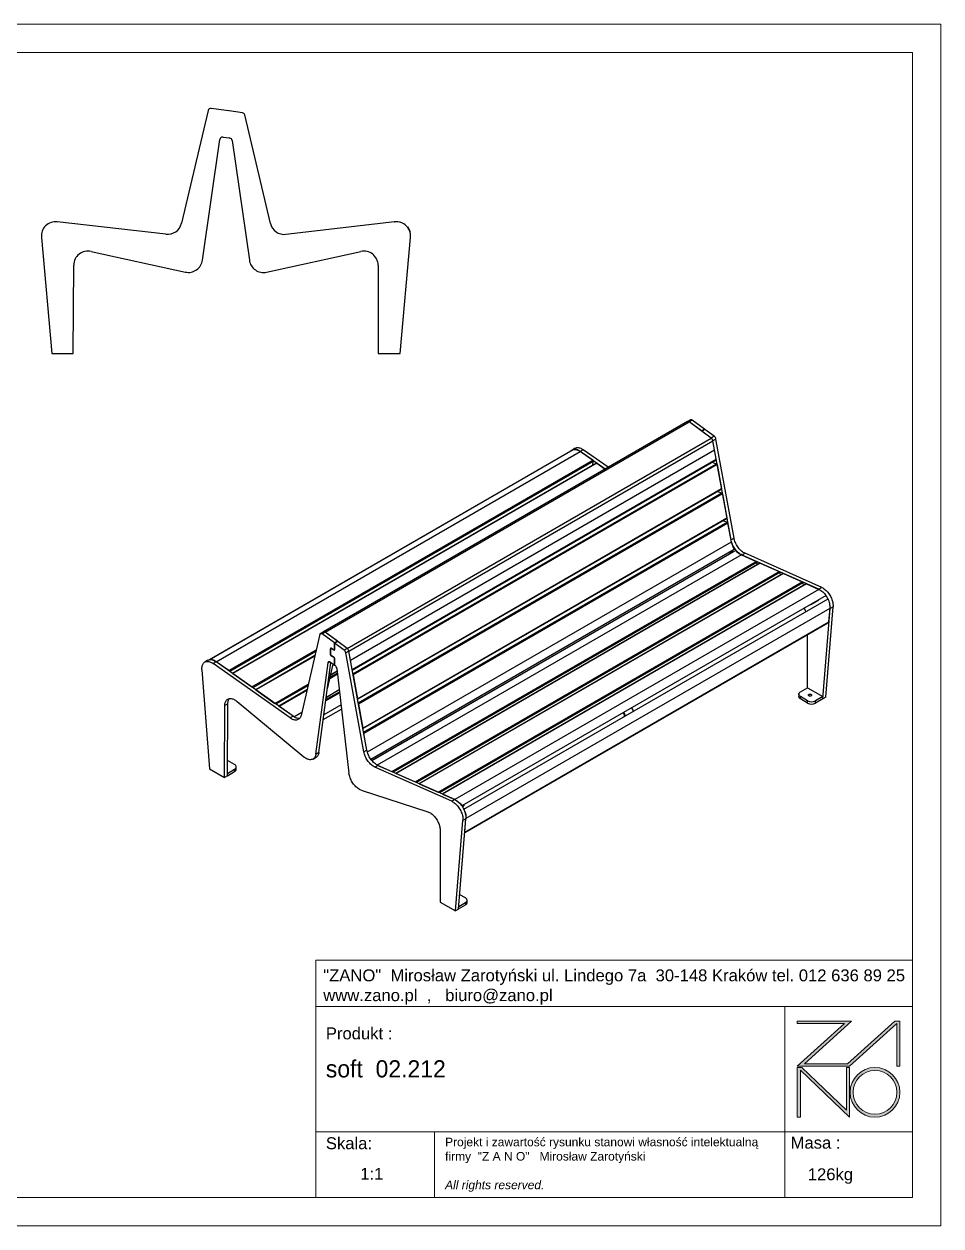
# Model space of a CAD drawing. Header units: millimetres. Extents: x 2244 to 8184, y 118 to 4318.
# Drawn here: x 4979 to 8184, y 118 to 4318 of the extents above; entities that cross this region are included whole.
import ezdxf

# ---------------------------------------------------------------- set-up
doc = ezdxf.new("R2010")
doc.units = ezdxf.units.MM
doc.layers.add('tabelka', color=155, linetype='Continuous')

# ---------------------------------------------------------------- blocks, each defined once
blk = doc.blocks.new('zano')
at = {"layer": 'Defpoints', "lineweight": 5}
for points in [[(6270.2, 3716.2), (6270.2, 3707.4), (6434.8, 3707.4), (6270.2, 3558.4), (6452.4, 3558.4), (6617.9, 3708.2), (6617.9, 3558.4), (6628.6, 3558.4), (6628.6, 3716.2), (6610.7, 3716.2), (6446.1, 3567.2), (6295.4, 3567.2), (6459.9, 3716.2), (6270.2, 3716.2), (6270.2, 3707.4)], [(6270.2, 3554.4), (6286.2, 3554.4), (6441.7, 3405.6), (6441.7, 3554.4), (6452.4, 3554.4), (6452.4, 3380.5), (6281, 3544.6), (6281, 3380.5), (6270.2, 3380.5)]]:
    blk.add_hatch(color=251, dxfattribs=at).paths.add_polyline_path(points)
h = blk.add_hatch(color=251, dxfattribs=at)
h.paths.add_polyline_path([(6454.7, 3467.4, 1), (6628.6, 3467.4, 1)])
h.paths.add_polyline_path([(6617.9, 3467.4, -1), (6465.4, 3467.4, -1)], flags=16)
at = {"layer": 'Defpoints', "color": 251, "lineweight": 5}
blk.add_lwpolyline([(6434.8, 3707.4), (6270.2, 3558.4), (6452.4, 3558.4), (6617.9, 3708.2), (6617.9, 3558.4), (6628.6, 3558.4), (6628.6, 3716.2), (6610.7, 3716.2), (6446.1, 3567.2), (6295.4, 3567.2), (6459.9, 3716.2), (6270.2, 3716.2), (6270.2, 3707.4), (6432.1, 3707.4)], dxfattribs=at)
for points in [[(6270.2, 3716.2), (6270.2, 3707.4), (6434.8, 3707.4), (6270.2, 3558.4), (6452.4, 3558.4), (6617.9, 3708.2), (6617.9, 3558.4), (6628.6, 3558.4), (6628.6, 3716.2), (6610.7, 3716.2), (6446.1, 3567.2), (6295.4, 3567.2), (6459.9, 3716.2), (6270.2, 3716.2), (6270.2, 3707.4)], [(6270.2, 3554.4), (6286.2, 3554.4), (6441.7, 3405.6), (6441.7, 3554.4), (6452.4, 3554.4), (6452.4, 3380.5), (6281, 3544.6), (6281, 3380.5), (6270.2, 3380.5)]]:
    blk.add_lwpolyline(points, close=True, dxfattribs=at)
for radius in [87, 76.3]:
    blk.add_circle((6541.7, 3467.4), radius, dxfattribs=at)
blk = doc.blocks.new('TABELA')
at = {"layer": 'tabelka', "lineweight": 5}
for p, q in [((4587.4, 3929.4), (6672.4, 3929.4)), ((4587.4, 3767.6), (4587.4, 3929.4)), ((4587.4, 3929.4), (6672.4, 3929.4)), ((6226.5, 3767.6), (6226.5, 3329)), ((4587.4, 3329), (6672.4, 3329)), ((5001.6, 3329), (5001.6, 3100.4)), ((6226.5, 3329), (6226.5, 3100.4))]:
    blk.add_line(p, q, dxfattribs=at)
blk.add_lwpolyline([(4587.4, 3767.6), (6672.4, 3767.6), (6672.4, 3100.4), (4587.4, 3100.4)], close=True, dxfattribs=at)
blk.add_blockref('zano', (0, 0))
at = {"layer": 'tabelka', "lineweight": 5, "attachment_point": 1}
for s, insert, char_height, width in [('{\\fArial|b0|i0|c238|p34;"ZANO"  Mirosław Zarotyński ul. Lindego 7a  30-148 Kraków tel. 012 636 89 25\\Pwww.zano.pl  ,   biuro@zano.pl}', (4613, 3896.9), 41.595, 2040.38), ('{\\fArial|b0|i0|c238|p34;Produkt : }', (4622, 3694.1), 41.595, 265.273), ('{\\fCentury Gothic|b0|i0|c238|p34;soft  02.212}', (4622, 3579.5), 60, 1084.274), ('{\\fArial|b0|i0|c238|p34;Skala: }', (4622, 3310.3), 41.595, 191.675), ('{\\fArial|b0|i0|c238|p34;Masa :}', (6246.7, 3312.2), 41.595, 200.457), ('{\\fArial|b0|i0|c238|p34;1:1}', (4742.5, 3203.5), 41.595, 42.482), ('{\\fArial|b0|i0|c238|p34;126kg}', (6306.7, 3201.8), 41.595, 42.482)]:
    blk.add_mtext(s, dxfattribs=dict(at, insert=insert, char_height=char_height, width=width))
at = {"layer": 'tabelka', "color": 1, "lineweight": 5, "insert": (5038.9, 3308.9), "char_height": 30, "width": 1186.12, "attachment_point": 1}
blk.add_mtext('{\\fArial|b0|i0|c0|p34;Projekt i zawartość rysunku stanowi własność intelektualną firmy \\fArial|b0|i0|c238|p34; "Z A N O"   Mirosław Zarotyński\\fArial|b0|i1|c238|p34;\\P\\PAll rights reserved.}', dxfattribs=at)
blk = doc.blocks.new('bok')
for p, q in [((5622.3, 4015.7), (5529.3, 3622)), ((5694.6, 4014.7), (5633.4, 4023.3)), ((5695.6, 4014.6), (5694.6, 4014.7)), ((5742.2, 4008.1), (5695.6, 4014.6)), ((5840.1, 3621.6), (5750.6, 4000.5)), ((5602.9, 3493.3), (5663.2, 3914.6)), ((5674.5, 3923.1), (5695.6, 3920.1)), ((5695.6, 3920.1), (5698, 3919.8)), ((5706.5, 3911.3), (5766.5, 3492.9)), ((5474.9, 3583.8), (5095, 3627.2)), ((6274.3, 3626.8), (5894.4, 3583.4)), ((6274.3, 3626.8), (6274.9, 3626.9)), ((6309.9, 3617.7), (6309.6, 3617.5)), ((5039.6, 3572.9), (5076, 3167.5)), ((6293.4, 3167.2), (6329.8, 3572.5)), ((6319.9, 3609.2), (6319.2, 3608.2)), ((6329.8, 3572.8), (6330, 3574.4)), ((5213.1, 3523.8), (5542.7, 3451.6)), ((5826.7, 3451.2), (6156.2, 3523.5)), ((5151, 3167.5), (5152.4, 3476.1)), ((6216.9, 3475.7), (6216.9, 3167.2)), ((5076, 3167.5), (5151, 3167.5)), ((6216.9, 3167.2), (6293.4, 3167.2))]:
    blk.add_line(p, q)
for centre, radius, start, end in [((5632, 4013.4), 10, 82.04, 166.7049), ((5740.8, 3998.2), 10, 13.2951, 82.04), ((5673.1, 3913.2), 10, 82.04, 171.8508), ((5696.7, 3909.9), 10, 8.1492, 82.04), ((5089.3, 3577.5), 50, 83.4814, 185.3137), ((5480.6, 3633.5), 50, 263.4814, 346.7049), ((5888.8, 3633.1), 50, 193.2951, 276.5186), ((6280, 3577.2), 50, 354.6863, 96.5186), ((6280.6, 3577.2), 50, 54.1035, 96.5186), ((6280.2, 3578.9), 50, 354.8678, 37.2829), ((5202.4, 3475), 50, 77.6334, 178.7347), ((5553.4, 3500.4), 50, 257.6334, 351.8508), ((5816, 3500), 50, 188.1492, 282.3666), ((6166.9, 3474.6), 50, 1.2653, 102.3666)]:
    blk.add_arc(centre, radius, start, end)
blk = doc.blocks.new('izometria')
for p, q in [((-1668, 1732.8), (-2940.7, 998)), ((-2934.8, 996.8), (-1662, 1731.6)), ((-1657.3, 1738.9), (-1668, 1732.8)), ((-1651.4, 1737.7), (-1662, 1731.6)), ((-1585, 1674.8), (-1662, 1731.6)), ((-1618.7, 1699.7), (-1662, 1731.6)), ((-1608.1, 1705.8), (-1651.4, 1737.7)), ((-1608.1, 1705.8), (-1618.7, 1699.7)), ((-1607.4, 1705.3), (-1618, 1699.1)), ((-1585, 1674.8), (-1618, 1699.1)), ((-1608.1, 1705.8), (-1608.1, 1704.9)), ((-1574.4, 1680.9), (-1607.4, 1705.3)), ((-1574.4, 1680.9), (-1585, 1674.8)), ((-2857.8, 940), (-1585, 1674.8)), ((-2851.9, 930.4), (-1579.1, 1665.2)), ((-2061.1, 1639.1), (-2071.7, 1633)), ((-1568.5, 1671.3), (-1579.1, 1665.2)), ((-1573.3, 1633.1), (-1579.1, 1665.2)), ((-1515.8, 1319.3), (-1579.1, 1665.2)), ((-1505.2, 1325.4), (-1568.5, 1671.3)), ((-2074.8, 1630.6), (-3340.4, 899.9)), ((-3340.2, 900), (-2067.4, 1634.8)), ((-3315.5, 893.2), (-2042.7, 1628)), ((-3271.9, 862.3), (-1999.1, 1597.1)), ((-2846.1, 898.3), (-1573.3, 1633.1)), ((-2840.1, 865.8), (-1567.3, 1600.6)), ((-2839.8, 864.3), (-1567.9, 1598.6)), ((-2074.8, 1630.6), (-2074.8, 1630.5)), ((-2032.1, 1634.1), (-2042.7, 1628)), ((-1999.1, 1597.1), (-2042.7, 1628)), ((-1956, 1566.5), (-2042.7, 1628)), ((-1945.4, 1572.6), (-2032.1, 1634.1)), ((-1567.3, 1600.6), (-1573.3, 1633.1)), ((-1997.2, 1593.3), (-3268.1, 859.6)), ((-1986.1, 1586.9), (-3258.2, 852.6)), ((-1984.4, 1586.6), (-3257.2, 851.8)), ((-2837.5, 851.5), (-1566.4, 1585.2)), ((-1563.9, 1581.9), (-2836.7, 847.1)), ((-1998.7, 1579.7), (-1997.2, 1593.3)), ((-1984.4, 1586.6), (-1956, 1566.5)), ((-1582.6, 1590.1), (-1566.4, 1585.2)), ((-1563.9, 1581.9), (-1548.6, 1498.4)), ((-2821.4, 763.6), (-1548.6, 1498.4)), ((-2821.1, 762.1), (-1549.2, 1496.4)), ((-2818.8, 749.3), (-1547.7, 1483)), ((-1545.2, 1479.7), (-2818, 745)), ((-1563.9, 1487.9), (-1547.7, 1483)), ((-1545.2, 1479.7), (-1529.9, 1396.2)), ((-2802.7, 661.4), (-1529.9, 1396.2)), ((-2802.4, 660), (-1530.5, 1394.2)), ((-2800.1, 647.1), (-1529, 1380.8)), ((-1526.5, 1377.5), (-2799.3, 642.8)), ((-1529, 1380.8), (-1545.2, 1385.7)), ((-1514.6, 1312.5), (-1526.5, 1377.5)), ((-2787.1, 577.9), (-1514.6, 1312.5)), ((-1505.2, 1325.4), (-1515.8, 1319.3)), ((-2775.1, 553.2), (-1504.6, 1286.6)), ((-2771.6, 548.5), (-1521.6, 1270.2)), ((-1499.4, 1282.3), (-2771.3, 548.1)), ((-1479.7, 1266.9), (-2752.4, 532.2)), ((-1521.6, 1270.2), (-1504.6, 1286.6)), ((-1479.7, 1266.9), (-1428.3, 1244)), ((-1466.8, 1272), (-1477.4, 1265.9)), ((-1208.8, 1146.3), (-1477.4, 1265.9)), ((-1198.2, 1152.4), (-1466.8, 1272)), ((-2701, 509.2), (-1428.3, 1244)), ((-1425.9, 1240.5), (-2696.3, 507.1)), ((-1414.8, 1237.5), (-2687, 503)), ((-1413.5, 1237.4), (-2686.3, 502.7)), ((-1567.7, 1242.9), (-1567.8, 1243.5)), ((-1425.9, 1240.5), (-1425.1, 1231.5)), ((-1413.5, 1237.4), (-1347.5, 1208)), ((-2620.3, 473.3), (-1347.5, 1208)), ((-1345.1, 1204.5), (-2615.5, 471.1)), ((-1334, 1201.5), (-2606.2, 467)), ((-1332.7, 1201.5), (-2605.5, 466.7)), ((-1345.1, 1204.5), (-1344.3, 1195.5)), ((-1332.7, 1201.5), (-1266.7, 1172.1)), ((-2539.5, 437.3), (-1266.7, 1172.1)), ((-1264.3, 1168.5), (-2534.7, 435.2)), ((-1253.2, 1165.5), (-2525.4, 431)), ((-1251.9, 1165.5), (-2524.7, 430.7)), ((-1208.4, 1146.1), (-2481.2, 411.3)), ((-1264.3, 1168.5), (-1263.5, 1159.6)), ((-1251.9, 1165.5), (-1208.4, 1146.1)), ((-1198.2, 1152.4), (-1208.8, 1146.3)), ((-1183.6, 1124.3), (-2456.4, 389.5)), ((-2449.3, 378.5), (-1176.5, 1113.2)), ((-1237.5, 1093.2), (-1236.5, 1092.7)), ((-1236.5, 1092.7), (-1236.6, 1093.7)), ((-1236.5, 1092.7), (-1208.3, 1109.1)), ((-1208.3, 1109.1), (-1208.3, 1110)), ((-2442.2, 346), (-1169.4, 1080.8)), ((-1195.3, 763.1), (-1169.6, 1079.3)), ((-1184.7, 769.3), (-1159, 1085.4)), ((-1173.4, 1032.6), (-1169.4, 1080.8)), ((-1159, 1085.4), (-1169.6, 1079.3)), ((-1169.5, 1079.5), (-1169.6, 1079.3)), ((-2446.3, 296.3), (-1177.4, 1028.8)), ((-2446.2, 297.8), (-1173.4, 1032.6)), ((-2446.2, 297), (-1174, 1031.5)), ((-1177.4, 1028.8), (-1177.4, 1029.5)), ((-2953.2, 989.1), (-3019, 705.5)), ((-2940.7, 998), (-2951.4, 991.9)), ((-2934.8, 996.8), (-2945.4, 990.7)), ((-2902.1, 958.8), (-2945.4, 990.7)), ((-2857.8, 940), (-2934.8, 996.8)), ((-2891.5, 964.9), (-2934.8, 996.8)), ((-1249.4, 987.2), (-1249.4, 801.3)), ((-3191.1, 805), (-2965.8, 935.1)), ((-2967.1, 929.5), (-3187.3, 802.3)), ((-2914.1, 940.3), (-2916.3, 939.1)), ((-2916.3, 939.1), (-2916.3, 917.5)), ((-2915.6, 917.1), (-2915.6, 938.7)), ((-2914, 940.2), (-2915.1, 939.6)), ((-2903.5, 934.2), (-2914.1, 940.3)), ((-2913.4, 939.9), (-2914.1, 939.5)), ((-2914.1, 939.5), (-2903.5, 933.4)), ((-2901.4, 934.6), (-2903.5, 933.4)), ((-2902.5, 934.1), (-2901.4, 934.7)), ((-2891.5, 964.9), (-2902.1, 958.8)), ((-2902.1, 958.8), (-2902.1, 935)), ((-2901.4, 935.4), (-2902.1, 935)), ((-2890.8, 964.4), (-2901.4, 958.3)), ((-2901.4, 934.6), (-2901.4, 958.3)), ((-2868.4, 933.9), (-2901.4, 958.3)), ((-2891.5, 964.9), (-2891.5, 964)), ((-2857.8, 940), (-2890.8, 964.4)), ((-2857.8, 940), (-2868.4, 933.9)), ((-2851.9, 930.4), (-2862.5, 924.3)), ((-2799.2, 578.4), (-2862.5, 924.3)), ((-2846.1, 898.3), (-2851.9, 930.4)), ((-2788.6, 584.5), (-2851.9, 930.4)), ((-3344.5, 898.3), (-3355.1, 892.1)), ((-3315.5, 893.2), (-3326.1, 887.1)), ((-3057.4, 696.6), (-3326.1, 887.1)), ((-3271.9, 862.3), (-3315.5, 893.2)), ((-3046.8, 702.7), (-3315.5, 893.2)), ((-2970.5, 914.7), (-3177.4, 795.3)), ((-2970.8, 913.2), (-3176.4, 794.5)), ((-2967, 570.4), (-2924.3, 889.8)), ((-2956.3, 576.6), (-2914.4, 890.7)), ((-2926.7, 798.4), (-2906.6, 885)), ((-2918.3, 893.3), (-2924.3, 889.8)), ((-2915.6, 917.9), (-2916.3, 917.5)), ((-2916.3, 892.1), (-2902.1, 881.7)), ((-2903.5, 908.5), (-2914.1, 914.6)), ((-2913.4, 914.2), (-2914.1, 913.8)), ((-2914.1, 913.8), (-2903.5, 907.7)), ((-2913.1, 889.8), (-2912.9, 889.6)), ((-2902.9, 908), (-2903.5, 907.7)), ((-2901.5, 905.6), (-2902.1, 905.2)), ((-2902.1, 905.2), (-2902.1, 881.7)), ((-2901.4, 882.1), (-2902.1, 881.7)), ((-2901.4, 881.1), (-2901.4, 904.8)), ((-2840.1, 865.8), (-2846.1, 898.3)), ((-3365.3, 865.4), (-3339.5, 519.5)), ((-3257.2, 851.8), (-3191.1, 805)), ((-2891.3, 849.5), (-2918.5, 833.8)), ((-2917.2, 839.3), (-2891.9, 854)), ((-2915.2, 847.9), (-2892.7, 861)), ((-2915.1, 848.5), (-2892.7, 861.4)), ((-2901.4, 881.1), (-2899.7, 879.8)), ((-2893.7, 869.4), (-2851.3, 503.4)), ((-2836.7, 847.1), (-2821.4, 763.6)), ((-3110.3, 747.7), (-2993.6, 815.1)), ((-2994.9, 809.5), (-3106.5, 745)), ((-1273.1, 787.6), (-1248.3, 801.9)), ((-1248.3, 801.9), (-1195.3, 771.3)), ((-3176.4, 794.5), (-3110.3, 747.7)), ((-2998.3, 794.7), (-3096.6, 738)), ((-2998.7, 793.2), (-3095.6, 737.2)), ((-2883.8, 784.1), (-2932.4, 756)), ((-2931.7, 761.2), (-2884.3, 788.5)), ((-2930.6, 769.3), (-2885.1, 795.5)), ((-2930.5, 769.8), (-2885.2, 796)), ((-1278.9, 779.5), (-1278.9, 771.3)), ((-1248.3, 757), (-1273.1, 771.3)), ((-1273.1, 763.1), (-1273.1, 771.3)), ((-1248.3, 748.9), (-1273.1, 763.1)), ((-1248.3, 748.9), (-1248.3, 757)), ((-1195.3, 771.3), (-1220.1, 757)), ((-1195.3, 763.1), (-1220.1, 748.9)), ((-1220.1, 748.9), (-1220.1, 757)), ((-1195.3, 763.1), (-1195.3, 771.3)), ((-1184.7, 769.3), (-1195.3, 763.1)), ((-3286.5, 488.9), (-3285.5, 740.2)), ((-3274.9, 746.4), (-3285.5, 740.2)), ((-3275.9, 495), (-3274.9, 746.4)), ((-3242.6, 754.4), (-3009.5, 560.9)), ((-3046.8, 702.7), (-3095.6, 737.2)), ((-3044, 700.8), (-3016.4, 716.7)), ((-2941.1, 691.1), (-2877.3, 727.9)), ((-2879, 742.4), (-2938.8, 707.9)), ((-2818, 745), (-2802.7, 661.4)), ((-1893.4, 713.6), (-1894.4, 714)), ((-1893.4, 713.6), (-1893.5, 714.5)), ((-3046.8, 702.7), (-3057.4, 696.6)), ((-1889, 701.9), (-1888.7, 705.6)), ((-1886, 703.7), (-1888.7, 705.6)), ((-2788.6, 584.5), (-2799.3, 642.8)), ((-3251.2, 533.8), (-3275.7, 548)), ((-2977, 553.1), (-2966.3, 559.3)), ((-2956.3, 576.6), (-2967, 570.4)), ((-2788.6, 584.5), (-2799.2, 578.4)), ((-3339.5, 519.5), (-3286.5, 488.9)), ((-3275.9, 503.2), (-3251.2, 517.5)), ((-3275.9, 495), (-3251.2, 509.3)), ((-3251.2, 517.5), (-3251.2, 509.3)), ((-3245.3, 517.5), (-3245.3, 525.6)), ((-2750.2, 531.1), (-2760.8, 525)), ((-2492.2, 405.4), (-2760.8, 525)), ((-2750.2, 531.1), (-2701, 509.2)), ((-2481.6, 411.5), (-2750.2, 531.1)), ((-3275.9, 495), (-3286.5, 488.9)), ((-2686.3, 502.7), (-2620.3, 473.3)), ((-2605.5, 466.7), (-2539.5, 437.3)), ((-2808.7, 444.7), (-2575.7, 369.2)), ((-2524.7, 430.7), (-2481.2, 411.3)), ((-2481.6, 411.5), (-2492.2, 405.4)), ((-2456.4, 389.5), (-2456.6, 389.4)), ((-2450.1, 389.4), (-2454.8, 386.7)), ((-2450.4, 393), (-2450.1, 389.4)), ((-2449.3, 378.5), (-2449.9, 378)), ((-2478.7, 22.3), (-2453, 338.4)), ((-2468.1, 28.4), (-2442.4, 344.5)), ((-2442.4, 344.5), (-2453, 338.4)), ((-2446.2, 297.8), (-2442.4, 344.5)), ((-2442.3, 344.8), (-2442.2, 346)), ((-2532.8, 305.4), (-2532.8, 53.5)), ((-2532.8, 53.5), (-2478.7, 22.3)), ((-2468, 29.6), (-2444.4, 43.3)), ((-2467.3, 38.2), (-2444.4, 51.4)), ((-2444.4, 67.8), (-2464, 79.1)), ((-2444.4, 51.4), (-2444.4, 43.3)), ((-2438.5, 51.4), (-2438.5, 59.6)), ((-2468.1, 28.4), (-2478.7, 22.3))]:
    blk.add_line(p, q)
at = {"flags": 128}
for points in [[(-1662, 1731.6), (-1663.3, 1732.4), (-1664.6, 1733), (-1665.8, 1733.2), (-1666.9, 1733.1), (-1668, 1732.8), (-1668, 1732.8)], [(-1668, 1732.8), (-1668, 1732.8), (-1666.9, 1733.1), (-1665.8, 1733.2), (-1664.6, 1733), (-1663.3, 1732.4), (-1662, 1731.6)], [(-1657.3, 1738.9), (-1657.3, 1738.9), (-1656.3, 1739.3), (-1655.2, 1739.3), (-1654, 1739.1), (-1652.7, 1738.6), (-1651.4, 1737.7)], [(-2061.1, 1639.1), (-2059.7, 1639.8), (-2057.4, 1640.7), (-2055, 1641.3), (-2052.4, 1641.5), (-2049.7, 1641.4), (-2046.8, 1640.9), (-2044, 1640.2), (-2041, 1639.1), (-2038, 1637.7), (-2035.1, 1636.1), (-2032.1, 1634.1)], [(-2075.2, 1630.3), (-2074.4, 1631), (-2072.5, 1632.5), (-2070.3, 1633.7), (-2068, 1634.6), (-2065.6, 1635.1), (-2063, 1635.4), (-2060.3, 1635.3), (-2057.5, 1634.8), (-2054.6, 1634.1), (-2051.6, 1633), (-2048.6, 1631.6), (-2045.7, 1629.9), (-2042.7, 1628)], [(-2042.7, 1628), (-2045.9, 1630.1), (-2049.2, 1631.9), (-2052.5, 1633.3), (-2055.7, 1634.4), (-2058.8, 1635.1), (-2061.8, 1635.4), (-2064.7, 1635.2), (-2067.4, 1634.8)], [(-1477.4, 1265.9), (-1480.4, 1267.4), (-1483.4, 1269.2), (-1486.4, 1271.3), (-1489.4, 1273.6), (-1492.3, 1276.2), (-1495.2, 1279.1), (-1497.9, 1282.2), (-1500.5, 1285.4), (-1503, 1288.8), (-1505.3, 1292.4), (-1507.4, 1296.1), (-1509.4, 1299.9), (-1511.1, 1303.8), (-1512.6, 1307.7), (-1513.9, 1311.5), (-1515, 1315.4), (-1515.8, 1319.3)], [(-1466.8, 1272), (-1469.8, 1273.5), (-1472.8, 1275.3), (-1475.8, 1277.4), (-1478.8, 1279.7), (-1481.7, 1282.4), (-1484.5, 1285.2), (-1487.3, 1288.3), (-1489.9, 1291.5), (-1492.4, 1295), (-1494.7, 1298.5), (-1496.8, 1302.2), (-1498.8, 1306), (-1500.5, 1309.9), (-1502, 1313.8), (-1503.3, 1317.7), (-1504.4, 1321.6), (-1505.2, 1325.4)], [(-1208.4, 1146.1), (-1205.1, 1144.5), (-1201.8, 1142.5), (-1198.6, 1140.2), (-1195.4, 1137.5), (-1192.3, 1134.6), (-1189.2, 1131.4), (-1186.3, 1128), (-1183.6, 1124.3)], [(-1198.2, 1152.4), (-1195.2, 1150.9), (-1192.2, 1149.1), (-1189.2, 1147.1), (-1186.3, 1144.8), (-1183.4, 1142.2), (-1180.6, 1139.4), (-1177.9, 1136.4), (-1175.3, 1133.1), (-1172.8, 1129.7), (-1170.5, 1126.2), (-1168.4, 1122.6), (-1166.4, 1118.8), (-1164.7, 1115), (-1163.1, 1111.2), (-1161.8, 1107.3), (-1160.7, 1103.5), (-1159.9, 1099.7), (-1159.3, 1095.9), (-1158.9, 1092.3), (-1158.8, 1088.8), (-1159, 1085.4)], [(-1169.4, 1080.8), (-1169.3, 1084.5), (-1169.5, 1088.3), (-1169.9, 1092.3), (-1170.7, 1096.4), (-1171.7, 1100.6), (-1173.1, 1104.8), (-1174.7, 1109.1), (-1176.5, 1113.2)], [(-2953.2, 989.1), (-2952.8, 990.2), (-2952.2, 991.2), (-2951.3, 991.9), (-2950.3, 992.2), (-2949.2, 992.3), (-2948, 992.1), (-2946.7, 991.5), (-2945.4, 990.7)], [(-2934.8, 996.8), (-2936.1, 997.7), (-2937.4, 998.2), (-2938.6, 998.4), (-2939.7, 998.4), (-2940.7, 998), (-2940.7, 998)], [(-2940.7, 998), (-2940.7, 998), (-2939.7, 998.4), (-2938.6, 998.4), (-2937.4, 998.2), (-2936.1, 997.7), (-2934.8, 996.8)], [(-3365.3, 865.4), (-3365.4, 868.9), (-3365.3, 872.3), (-3365, 875.5), (-3364.4, 878.6), (-3363.5, 881.4), (-3362.4, 884), (-3361.1, 886.3), (-3359.6, 888.4), (-3357.8, 890.2), (-3355.9, 891.6), (-3353.7, 892.8), (-3351.4, 893.7), (-3349, 894.2), (-3346.4, 894.5), (-3343.7, 894.4), (-3340.9, 893.9), (-3338, 893.2), (-3335, 892.1), (-3332, 890.7), (-3329.1, 889), (-3326.1, 887.1)], [(-3344.5, 898.3), (-3343.1, 899), (-3340.8, 899.8), (-3338.4, 900.4), (-3335.8, 900.6), (-3333.1, 900.5), (-3330.2, 900.1), (-3327.4, 899.3), (-3324.4, 898.2), (-3321.4, 896.8), (-3318.4, 895.2), (-3315.5, 893.2)], [(-3315.5, 893.2), (-3318.7, 895.3), (-3322, 897.1), (-3325.2, 898.6), (-3328.4, 899.6), (-3331.6, 900.3), (-3334.6, 900.6), (-3337.5, 900.5), (-3340.2, 900)], [(-2924.3, 889.8), (-2924, 891.2), (-2923.4, 892.3), (-2922.6, 893.1), (-2921.5, 893.6), (-2920.4, 893.7), (-2919.1, 893.5), (-2917.7, 893), (-2916.3, 892.1)], [(-2920, 849.1), (-2919.9, 849.1), (-2919.3, 850), (-2918.9, 850.8), (-2918.7, 851.5), (-2918.8, 852.1), (-2919.1, 852.3), (-2919.5, 852.4)], [(-3285.5, 740.2), (-3285.3, 743.6), (-3284.8, 746.7), (-3284.2, 749.6), (-3283.2, 752.4), (-3282.1, 754.9), (-3280.7, 757.1), (-3279.1, 759.1), (-3277.3, 760.7), (-3275.3, 762.1), (-3273.1, 763.2), (-3270.8, 764), (-3268.3, 764.4), (-3265.7, 764.6), (-3263, 764.4), (-3260.2, 763.9), (-3257.3, 763.1), (-3254.4, 761.9), (-3251.4, 760.5), (-3248.4, 758.7), (-3245.5, 756.7), (-3242.6, 754.4)], [(-3274.9, 746.4), (-3274.7, 749.7), (-3274.2, 752.8), (-3273.6, 755.8), (-3272.6, 758.5), (-3271.5, 761), (-3270.1, 763.2), (-3269.3, 764.3)], [(-1273.1, 771.3), (-1275, 772.6), (-1276.5, 773.9), (-1277.7, 775.4), (-1278.5, 777), (-1278.9, 778.7), (-1278.9, 780.3), (-1278.5, 781.9), (-1277.7, 783.5), (-1276.5, 785), (-1275, 786.4), (-1273.1, 787.6)], [(-1273.1, 763.1), (-1275, 764.4), (-1276.5, 765.8), (-1277.7, 767.3), (-1278.5, 768.9), (-1278.9, 770.5), (-1278.9, 771.3)], [(-1243.7, 778.9), (-1242.6, 779.4), (-1241.2, 779.7), (-1239.7, 779.9), (-1238.2, 779.8), (-1236.8, 779.5), (-1235.5, 779), (-1234.5, 778.4), (-1233.9, 777.6), (-1233.5, 776.7), (-1233.6, 775.9), (-1234, 775), (-1234.8, 774.3), (-1235.8, 773.7), (-1237.1, 773.2), (-1238.6, 773), (-1240.1, 773), (-1241.5, 773.2), (-1242.9, 773.6), (-1244, 774.1), (-1244.8, 774.8), (-1245.4, 775.7), (-1245.5, 776.5), (-1245.3, 777.4), (-1244.7, 778.2), (-1243.7, 778.9)], [(-3019, 705.5), (-3019.8, 702.7), (-3020.9, 700), (-3022.2, 697.6), (-3023.7, 695.5), (-3025.5, 693.7), (-3027.4, 692.1), (-3029.6, 690.9), (-3031.9, 690), (-3034.4, 689.4), (-3037, 689.2), (-3039.7, 689.2), (-3042.5, 689.7), (-3045.4, 690.4), (-3048.4, 691.5), (-3051.4, 692.9), (-3054.4, 694.6), (-3057.4, 696.6)], [(-3023.7, 695.5), (-3023.7, 695.5), (-3026.4, 695.3), (-3029.1, 695.4), (-3031.9, 695.8), (-3034.8, 696.5), (-3037.8, 697.6), (-3040.8, 699), (-3043.8, 700.7), (-3046.8, 702.7)], [(-2967, 570.4), (-2967.5, 567.3), (-2968.3, 564.4), (-2969.4, 561.7), (-2970.7, 559.2), (-2972.3, 557.1), (-2974.1, 555.2), (-2976, 553.7), (-2978.2, 552.5), (-2980.6, 551.6), (-2983.1, 551), (-2985.7, 550.8), (-2988.5, 550.9), (-2991.4, 551.4), (-2994.3, 552.2), (-2997.4, 553.3), (-3000.4, 554.7), (-3003.5, 556.5), (-3006.5, 558.6), (-3009.5, 560.9)], [(-2956.3, 576.6), (-2956.9, 573.4), (-2957.7, 570.5), (-2958.8, 567.8), (-2960.1, 565.4), (-2961.7, 563.2), (-2963.4, 561.4), (-2965.4, 559.8), (-2966.3, 559.3)], [(-2760.8, 525), (-2763.8, 526.5), (-2766.8, 528.3), (-2769.8, 530.4), (-2772.8, 532.7), (-2775.7, 535.3), (-2778.6, 538.2), (-2781.3, 541.3), (-2783.9, 544.5), (-2786.4, 548), (-2788.7, 551.5), (-2790.8, 555.2), (-2792.8, 559), (-2794.5, 562.9), (-2796, 566.8), (-2797.3, 570.7), (-2798.4, 574.5), (-2799.2, 578.4)], [(-2750.2, 531.1), (-2753.2, 532.6), (-2756.2, 534.4), (-2759.2, 536.5), (-2762.2, 538.9), (-2765.1, 541.5), (-2767.9, 544.3), (-2770.7, 547.4), (-2773.3, 550.6), (-2775.8, 554.1), (-2778.1, 557.7), (-2780.2, 561.4), (-2782.2, 565.1), (-2783.9, 569), (-2785.4, 572.9), (-2786.7, 576.8), (-2787.8, 580.7), (-2788.6, 584.5)], [(-3251.2, 517.5), (-3249.3, 518.7), (-3247.7, 520.1), (-3246.6, 521.6), (-3245.8, 523.2), (-3245.4, 524.8), (-3245.4, 526.5), (-3245.8, 528.1), (-3246.6, 529.7), (-3247.7, 531.2), (-3249.3, 532.5), (-3251.2, 533.8)], [(-3251.2, 509.3), (-3249.3, 510.5), (-3247.7, 511.9), (-3246.6, 513.4), (-3245.8, 515), (-3245.4, 516.6), (-3245.3, 517.5)], [(-2808.7, 444.7), (-2811.7, 445.8), (-2814.8, 447.3), (-2817.8, 449.1), (-2820.9, 451.1), (-2823.9, 453.5), (-2826.9, 456.1), (-2829.7, 459), (-2832.5, 462), (-2835.2, 465.3), (-2837.7, 468.8), (-2840, 472.4), (-2842.2, 476.1), (-2844.2, 480), (-2846, 483.9), (-2847.5, 487.8), (-2848.8, 491.8), (-2849.9, 495.7), (-2850.7, 499.6), (-2851.3, 503.4)], [(-2492.2, 405.4), (-2489.2, 403.9), (-2486.2, 402.1), (-2483.2, 400.1), (-2480.3, 397.8), (-2477.4, 395.2), (-2474.6, 392.4), (-2471.9, 389.3), (-2469.3, 386.1), (-2466.8, 382.7), (-2464.5, 379.2), (-2462.4, 375.6), (-2460.4, 371.8), (-2458.7, 368), (-2457.1, 364.1), (-2455.8, 360.3), (-2454.7, 356.4), (-2453.9, 352.6), (-2453.3, 348.9), (-2452.9, 345.3), (-2452.8, 341.8), (-2453, 338.4)], [(-2481.6, 411.5), (-2478.6, 410), (-2475.6, 408.3), (-2472.6, 406.2), (-2469.7, 403.9), (-2466.8, 401.3), (-2464, 398.5), (-2461.3, 395.5), (-2458.7, 392.2), (-2456.2, 388.9), (-2453.9, 385.3), (-2451.8, 381.7), (-2449.8, 377.9), (-2448.1, 374.1), (-2446.5, 370.3), (-2445.2, 366.4), (-2444.1, 362.6), (-2443.3, 358.8), (-2442.7, 355), (-2442.3, 351.4), (-2442.2, 347.9), (-2442.4, 344.5)], [(-2481.2, 411.3), (-2477.9, 409.7), (-2474.6, 407.7), (-2471.4, 405.4), (-2468.2, 402.8), (-2465, 399.8), (-2462, 396.6), (-2459.1, 393.2), (-2456.4, 389.5)], [(-2442.2, 346), (-2442.1, 349.7), (-2442.2, 353.6), (-2442.7, 357.6), (-2443.5, 361.7), (-2444.5, 365.9), (-2445.9, 370.1), (-2447.5, 374.3), (-2449.3, 378.5)], [(-2575.7, 369.2), (-2572.8, 368.1), (-2569.8, 366.7), (-2566.8, 365), (-2563.9, 363), (-2560.9, 360.8), (-2558.1, 358.3), (-2555.3, 355.5), (-2552.5, 352.6), (-2549.9, 349.4), (-2547.5, 346.1), (-2545.1, 342.7), (-2542.9, 339.1), (-2540.9, 335.4), (-2539.1, 331.6), (-2537.5, 327.8), (-2536.2, 324), (-2535, 320.1), (-2534.1, 316.3), (-2533.4, 312.6), (-2533, 309), (-2532.8, 305.4)], [(-2444.4, 51.4), (-2442.5, 52.7), (-2441, 54.1), (-2439.8, 55.6), (-2439, 57.1), (-2438.6, 58.8), (-2438.6, 60.4), (-2439, 62.1), (-2439.8, 63.6), (-2441, 65.1), (-2442.5, 66.5), (-2444.4, 67.8)], [(-2444.4, 43.3), (-2442.5, 44.5), (-2441, 45.9), (-2439.8, 47.4), (-2439, 49), (-2438.6, 50.6), (-2438.5, 51.4)]]:
    blk.add_lwpolyline(points, dxfattribs=at)
for centre, radius, start, end in [((-1584.3, 1668.2), 16.1, 11.0497, 52.0321), ((-1594.9, 1662.1), 16.1, 11.0497, 52.0321), ((-2001.8, 1593.4), 4.55, 358.5863, 53.8643), ((-1569, 1600), 1.77, 308.548, 19.4634), ((-1985.5, 1585.4), 1.65, 47.837, 112.3899), ((-1568.2, 1581.2), 4.38, 9.345, 66.1937), ((-1550.3, 1497.8), 1.77, 308.5499, 19.4621), ((-1549.5, 1479), 4.38, 9.3454, 66.1933), ((-1531.6, 1395.6), 1.77, 308.5488, 19.4624), ((-1530.8, 1376.8), 4.38, 9.3456, 66.193), ((-1436.6, 1327.7), 79.4, 191.0239, 211.091), ((-1454.2, 1320), 58.9, 219.7819, 244.3322), ((-1430.4, 1240), 4.55, 6.1352, 61.4139), ((-1414.2, 1236.3), 1.35, 61.0314, 116.664), ((-1349.6, 1204), 4.55, 6.1353, 61.4137), ((-1333.4, 1200.3), 1.35, 61.0342, 116.6602), ((-1268.8, 1168.1), 4.55, 6.1355, 61.4137), ((-1252.6, 1164.3), 1.35, 61.0333, 116.6611), ((-1254.4, 1074.7), 86.2, 26.2802, 35.0202), ((-1333, 1037.9), 84.6, 21.1902, 30.1195), ((-1174.7, 1032.6), 1.38, 303.7958, 0.4724), ((-2915, 939.3), 1.31, 50.7971, 189.2134), ((-2914.7, 938.8), 0.873, 50.7955, 189.214), ((-2903, 934.8), 0.873, 230.7963, 9.2148), ((-2902.7, 934.4), 1.31, 230.7976, 9.2139), ((-2878.3, 921.2), 16.1, 11.0497, 52.0321), ((-2867.7, 927.3), 16.1, 11.0497, 52.0321), ((-2911.7, 917.7), 4.61, 182.6056, 237.3941), ((-2912.5, 917.2), 3.07, 182.6051, 237.3948), ((-2906, 904.6), 4.61, 2.6058, 57.3943), ((-2905.2, 905.1), 3.07, 2.6053, 57.3951), ((-2909.5, 867.2), 16, 7.9554, 52.1539), ((-1234.2, 784.2), 30.6, 242.4915, 297.5085), ((-1901.3, 703.8), 15.3, 359.616, 50.7105), ((-1873, 720.1), 15.3, 359.616, 50.7105), ((-1234.2, 776), 30.6, 242.4915, 297.5085), ((-1897.6, 705.7), 8.92, 358.9905, 61.8147)]:
    blk.add_arc(centre, radius, start, end)

msp = doc.modelspace()

# ---------------------------------------------------------------- linework, layer by layer
at = {"layer": 'tabelka', "lineweight": 5}
for points in [[(2244.25, 4318.27), (8184.25, 4318.27), (8184.25, 118.27), (2244.25, 118.27)], [(2344.25, 4218.27), (8084.25, 4218.27), (8084.25, 218.27), (2344.25, 218.27)]]:
    msp.add_lwpolyline(points, close=True, dxfattribs=at)

# ---------------------------------------------------------------- block references
for name, p in [('bok', (0, 0)), ('izometria', (8966.09, 1196.7)), ('TABELA', (1411.87, -2882.14))]:
    msp.add_blockref(name, p)

doc.saveas('drawing.dxf')
